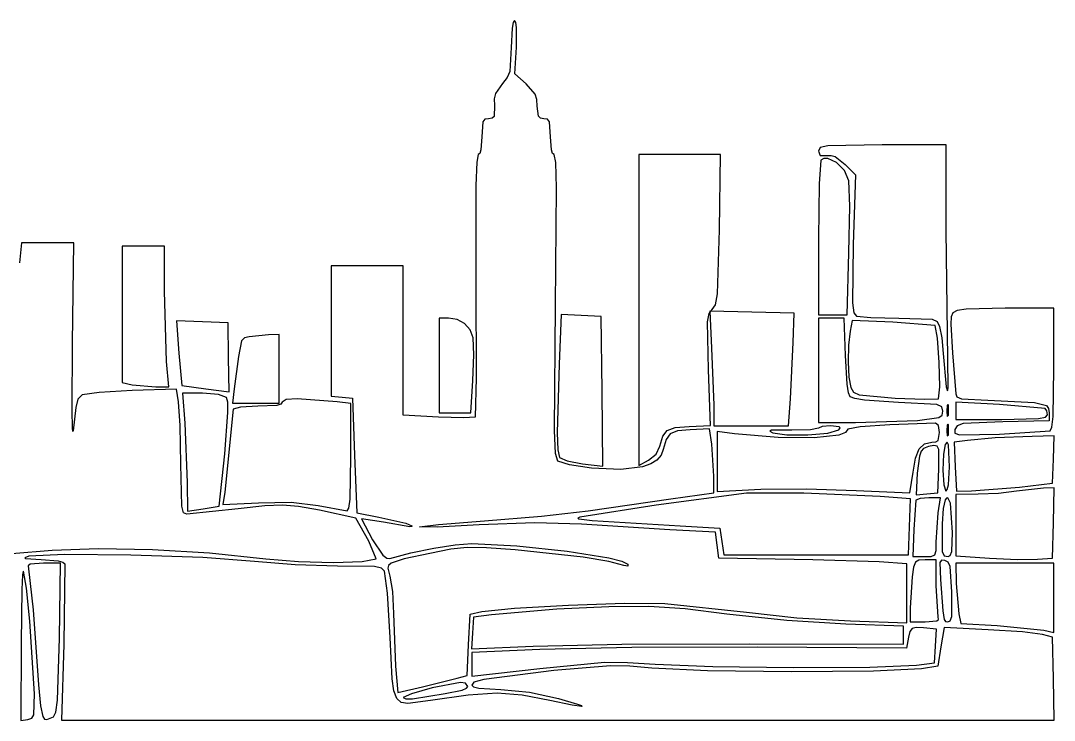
# Model space of a CAD drawing. Extents: x 40 to 214, y 3 to 159.
# Drawn here: x 102.3 to 213.8, y 83.2 to 158.7 of the extents above; entities that cross this region are included whole.
import ezdxf

# ---------------------------------------------------------------- set-up
doc = ezdxf.new("R2010")
doc.units = 0

msp = doc.modelspace()

# ---------------------------------------------------------------- linework, layer by layer
at = {"layer": 'Layer 1'}
for p, q in [((155.430357, 158.540969), (155.319011, 157.951719)), ((155.574775, 158.74988), (155.430357, 158.540969)), ((155.726911, 158.556404), (155.574775, 158.74988)), ((155.812901, 157.995819), (155.726911, 158.556404)), ((155.319011, 157.951719), (155.221997, 155.8571)), ((155.786442, 155.89238), (155.812901, 157.995819)), ((155.222, 155.857), (155.076479, 153.268487)), ((155.221997, 155.8571), (155.222, 155.857)), ((155.610053, 152.9996), (155.786442, 155.89238)), ((155.076479, 153.268487), (154.790398, 152.597658)), ((156.844773, 151.94127), (155.610053, 152.9996)), ((154.269499, 151.97644), (153.515436, 150.896058)), ((154.790398, 152.597658), (154.269499, 151.97644)), ((157.801688, 150.803558), (156.844773, 151.94127)), ((153.515436, 150.896058), (153.401334, 150.314525)), ((157.990755, 150.224782), (157.801688, 150.803558)), ((153.422832, 149.57755), (153.369915, 148.408975)), ((153.401334, 150.314525), (153.422832, 149.57755)), ((158.044223, 149.5071), (157.990755, 150.224782)), ((158.172105, 148.426715), (158.044223, 149.5071)), ((153.369915, 148.408975), (153.164863, 148.213293)), ((158.386528, 148.222213), (158.172105, 148.426715)), ((152.166061, 147.84453), (152.046998, 146.22616)), ((152.389303, 148.106357), (152.166061, 147.84453)), ((152.787832, 148.16644), (152.389303, 148.106357)), ((153.164863, 148.213293), (152.787832, 148.16644)), ((158.749779, 148.16654), (158.386528, 148.222213)), ((159.127913, 148.101496), (158.749779, 148.16654)), ((159.340683, 147.831399), (159.127913, 148.101496)), ((159.455335, 146.22626), (159.340683, 147.831399)), ((152.046998, 146.22616), (151.945574, 144.819456)), ((159.556759, 144.793099), (159.455335, 146.22626)), ((188.550022, 145.046634), (188.383004, 144.674012)), ((189.401649, 145.247276), (188.550022, 145.046634)), ((195.262174, 145.34429), (189.401649, 145.247276)), ((202.141344, 145.34429), (195.262174, 145.34429)), ((202.141344, 136.10151), (202.141344, 145.34429)), ((151.658942, 144.28588), (151.501294, 143.475593)), ((151.823756, 144.425337), (151.658942, 144.28588)), ((151.945574, 144.819456), (151.823756, 144.425337)), ((159.678578, 144.415516), (159.556759, 144.793099)), ((159.843391, 144.28598), (159.678578, 144.415516)), ((160.029702, 143.450338), (159.843391, 144.28598)), ((173.390714, 144.285988), (168.980984, 144.285988)), ((168.980984, 144.285988), (168.980984, 127.528988)), ((177.800434, 144.285988), (173.390714, 144.285988)), ((177.694601, 136.172098), (177.800434, 144.285988)), ((188.383004, 144.674012), (188.383, 144.674)), ((188.383, 144.674), (188.572618, 144.202159)), ((188.572618, 144.202159), (189.264945, 144.180111)), ((188.961488, 143.876996), (188.630002, 143.686)), ((189.376897, 143.884437), (188.961488, 143.876996)), ((189.264945, 144.180111), (189.727415, 144.209877)), ((190.318925, 143.447874), (189.376897, 143.884437)), ((189.727415, 144.209877), (190.186579, 144.074278)), ((190.186579, 144.074278), (191.240505, 143.22761)), ((151.501294, 143.475593), (151.403178, 140.952133)), ((160.116794, 140.696468), (160.029702, 143.450338)), ((188.63, 143.686), (188.453611, 141.119539)), ((188.630002, 143.686), (188.63, 143.686)), ((191.174964, 142.574749), (190.318925, 143.447874)), ((191.240505, 143.22761), (192.369395, 142.09872)), ((191.663892, 141.4635), (191.174964, 142.574749)), ((192.369395, 142.09872), (192.12245, 134.58455)), ((151.403178, 140.952133), (151.411997, 130.21008)), ((160.01978, 127.95238), (160.116794, 140.696468)), ((188.453611, 141.119539), (188.383055, 135.21933)), ((191.769725, 138.733875), (191.663892, 141.4635)), ((191.663892, 133.70238), (191.769725, 138.733875)), ((177.465295, 129.275291), (177.694601, 136.172098)), ((202.317733, 122.23731), (202.141344, 136.10151)), ((188.383055, 135.21933), (188.383055, 126.9996)), ((102.411504, 134.760855), (102.164559, 132.608905)), ((105.233724, 134.760855), (102.411504, 134.760855)), ((108.055944, 134.760855), (105.233724, 134.760855)), ((107.879555, 123.930555), (108.055944, 134.760855)), ((115.535048, 134.408068), (113.241988, 134.408068)), ((113.241988, 134.408068), (113.241988, 127.035008)), ((117.828108, 134.408068), (115.535048, 134.408068)), ((117.828108, 129.539728), (117.828108, 134.408068)), ((192.12245, 134.58455), (192.047485, 128.300694)), ((191.452225, 126.9996), (191.663892, 133.70238)), ((139.699771, 132.291507), (135.819211, 132.291507)), ((135.819211, 132.291507), (135.819211, 125.271227)), ((143.580331, 132.291507), (139.699771, 132.291507)), ((143.580331, 124.212887), (143.580331, 132.291507)), ((118.039775, 121.954998), (117.828108, 129.539728)), ((151.411997, 130.21008), (151.442865, 120.199998)), ((177.258038, 128.056002), (177.465295, 129.275291)), ((192.047485, 128.300694), (192.186942, 127.217554)), ((159.905128, 114.49386), (160.01978, 127.95238)), ((168.980984, 127.528988), (168.981, 127.529)), ((168.981, 127.529), (168.981, 110.7368)), ((176.402551, 126.250214), (176.569569, 127.155312)), ((176.569569, 127.155312), (176.918489, 127.564318)), ((181.187167, 127.282563), (176.636327, 127.388396)), ((176.636327, 127.388396), (176.847994, 123.402006)), ((176.918489, 127.564318), (177.258038, 128.056002)), ((185.738007, 127.17673), (181.187167, 127.282563)), ((185.632174, 124.00173), (185.738007, 127.17673)), ((192.186942, 127.217554), (192.475228, 126.85871)), ((202.883, 127.212), (202.703855, 126.787564)), ((203.328376, 127.452881), (202.882994, 127.212)), ((202.882994, 127.212), (202.883, 127.212)), ((204.302925, 127.604466), (203.328376, 127.452881)), ((208.527444, 127.705889), (204.302925, 127.604466)), ((213.783834, 127.705889), (208.527444, 127.705889)), ((213.783834, 121.179499), (213.783834, 127.705889)), ((113.241988, 127.035008), (113.242, 127.035)), ((113.242, 127.035), (113.242, 119.69722)), ((121.919997, 126.224397), (119.133047, 126.33023)), ((119.133047, 126.33023), (119.379992, 122.87301)), ((124.706947, 126.118564), (121.919997, 126.224397)), ((124.742224, 122.379114), (124.706947, 126.118564)), ((148.448775, 126.64728), (147.460997, 126.64728)), ((147.460997, 126.64728), (147.460997, 121.532)), ((149.408439, 126.494593), (148.448775, 126.64728)), ((150.199433, 126.060785), (149.408439, 126.494593)), ((150.785375, 125.382237), (150.199433, 126.060785)), ((160.619659, 127.035183), (160.407992, 121.672953)), ((162.771609, 126.92935), (160.619659, 127.035183)), ((164.923559, 126.823517), (162.771609, 126.92935)), ((165.029392, 118.744897), (164.923559, 126.823517)), ((176.495155, 121.073198), (176.402551, 126.250214)), ((189.758842, 126.647451), (188.383012, 126.647451)), ((188.383012, 126.647451), (188.383012, 121.003001)), ((188.383055, 126.9996), (189.900005, 126.9996)), ((191.134672, 126.647451), (189.758842, 126.647451)), ((189.900005, 126.9996), (191.452225, 126.9996)), ((191.275783, 122.590501), (191.134672, 126.647451)), ((192.016668, 126.400169), (191.805001, 125.235999)), ((196.391118, 126.188502), (192.016668, 126.400169)), ((192.475228, 126.85871), (194.040679, 126.713189)), ((194.040679, 126.713189), (197.061338, 126.647043)), ((200.977228, 125.835724), (196.391118, 126.188502)), ((197.061338, 126.647043), (200.637627, 126.53239)), ((200.637627, 126.53239), (201.183882, 126.26009)), ((201.183882, 126.26009), (201.435788, 125.72982)), ((202.703855, 126.787564), (202.640465, 125.986096)), ((135.819211, 125.271227), (135.819211, 118.215667)), ((151.129885, 124.49533), (150.785375, 125.382237)), ((191.805, 125.236), (191.617587, 123.721809)), ((191.805001, 125.235999), (191.805, 125.236)), ((201.210943, 124.481938), (200.977228, 125.835724)), ((201.435788, 125.72982), (201.695962, 124.508325)), ((202.640465, 125.986096), (202.847722, 122.90811)), ((107.853096, 116.663327), (107.879555, 123.930555)), ((126.144791, 124.195027), (125.80083, 122.48405)), ((126.455677, 124.498196), (126.144791, 124.195027)), ((126.965, 124.636), (126.455677, 124.498196)), ((129.04638, 124.847662), (126.96499, 124.635995)), ((126.96499, 124.635995), (126.965, 124.636)), ((130.17527, 124.88294), (129.04638, 124.847662)), ((130.17527, 121.17877), (130.17527, 124.88294)), ((143.580331, 116.169547), (143.580331, 124.212887)), ((151.20485, 122.691755), (151.129885, 124.49533)), ((185.349952, 117.93395), (185.632174, 124.00173)), ((201.391742, 121.831692), (201.210943, 124.481938)), ((201.695962, 124.508325), (201.823844, 122.83704)), ((119.379992, 122.87301), (119.38, 122.873)), ((119.38, 122.873), (119.6975, 119.3805)), ((151.094607, 119.90922), (151.20485, 122.691755)), ((176.847994, 123.402006), (176.848, 123.402)), ((176.848, 123.402), (177.094945, 117.22839)), ((191.617587, 123.721809), (191.575694, 121.933115)), ((201.823844, 122.83704), (202.141344, 119.2387)), ((202.847722, 122.90811), (203.2005, 118.46311)), ((118.28672, 119.238608), (118.039775, 121.954998)), ((124.81278, 118.674944), (124.742224, 122.379114)), ((125.80083, 122.48405), (125.342219, 118.99155)), ((160.408, 121.673), (160.174285, 114.247019)), ((160.407992, 121.672953), (160.408, 121.673)), ((191.460992, 119.508105), (191.275783, 122.590501)), ((191.575694, 121.933115), (191.666094, 120.270098)), ((201.453478, 119.207905), (201.391742, 121.831692)), ((202.36183, 119.110817), (202.317733, 122.23731)), ((130.17527, 117.4746), (130.17527, 121.17877)), ((147.460997, 121.532), (147.461, 121.532)), ((147.461, 121.532), (147.461, 116.41672)), ((176.7421, 115.040698), (176.495155, 121.073198)), ((188.383012, 121.003001), (188.383, 121.003)), ((188.383, 121.003), (188.383, 115.35855)), ((213.69123, 116.015713), (213.783834, 121.179499)), ((113.242, 119.69722), (114.33561, 119.450275)), ((114.33561, 119.450275), (116.87561, 119.238608)), ((119.6975, 119.3805), (122.27278, 118.992444)), ((150.88294, 116.41672), (151.094607, 119.90922)), ((151.442865, 120.199998), (151.341441, 115.95788)), ((191.613127, 118.587025), (191.460992, 119.508105)), ((191.666094, 120.270098), (191.875556, 119.13294)), ((108.937888, 118.356655), (108.457228, 117.880405)), ((110.763514, 118.612419), (108.937888, 118.356655)), ((114.335388, 118.815266), (110.763514, 118.612419)), ((119.133168, 118.956377), (114.335388, 118.815266)), ((116.87561, 119.238608), (118.28672, 119.238608)), ((119.344835, 117.615817), (119.133168, 118.956377)), ((121.919995, 118.533558), (119.768045, 118.533558)), ((119.768045, 118.533558), (120.01499, 115.287998)), ((123.630967, 118.410086), (121.919995, 118.533558)), ((122.27278, 118.992444), (124.81278, 118.674944)), ((124.495275, 118.074947), (123.630967, 118.410086)), ((125.342219, 118.99155), (125.16583, 117.4746)), ((135.819211, 118.215667), (136.983381, 118.109834)), ((165.099948, 110.666277), (165.029392, 118.744897)), ((191.80495, 118.145501), (191.613127, 118.587025)), ((191.875556, 119.13294), (192.153368, 118.63409)), ((192.153368, 118.63409), (192.775139, 118.343599)), ((192.775139, 118.343599), (196.638056, 118.00405)), ((201.330006, 117.933494), (201.453478, 119.207905)), ((202.141344, 119.2387), (202.287967, 118.779537)), ((202.287967, 118.779537), (202.36183, 119.110817)), ((203.2005, 118.46311), (203.314051, 118.125215)), ((108.457228, 117.880405), (108.26761, 116.980825)), ((119.521224, 115.053768), (119.344835, 117.615817)), ((124.646308, 117.557906), (124.495275, 118.074947)), ((124.671664, 116.452167), (124.646308, 117.557906)), ((125.16583, 117.4746), (127.67055, 117.4746)), ((127.88216, 117.122389), (126.016844, 117.029785)), ((127.67055, 117.4746), (130.17527, 117.4746)), ((129.932686, 117.219403), (127.88216, 117.122389)), ((130.38744, 117.360514), (129.932686, 117.219403)), ((130.528, 117.581), (130.38744, 117.360514)), ((130.94306, 117.844483), (130.527994, 117.581002)), ((130.527994, 117.581002), (130.528, 117.581)), ((132.128725, 117.9426), (130.94306, 117.844483)), ((136.454664, 117.61628), (132.128725, 117.9426)), ((137.936334, 117.439891), (136.454664, 117.61628)), ((136.983381, 118.109834), (138.112271, 118.004001)), ((137.936334, 111.619051), (137.936334, 117.439891)), ((138.112271, 118.004001), (138.323938, 111.830391)), ((177.094945, 117.22839), (177.094945, 115.00589)), ((185.138285, 115.00589), (185.349952, 117.93395)), ((192.303247, 117.947614), (191.80495, 118.145501)), ((193.357169, 117.779493), (192.303247, 117.947614)), ((197.02606, 117.545778), (193.357169, 117.779493)), ((196.638056, 118.00405), (199.817468, 117.876168)), ((201.140331, 117.307653), (197.02606, 117.545778)), ((199.817468, 117.876168), (201.330006, 117.933494)), ((201.694302, 117.049684), (201.140331, 117.307653)), ((202.260507, 117.214767), (202.212, 116.592996)), ((202.31618, 117.30241), (202.260507, 117.214767)), ((202.388389, 117.227996), (202.31618, 117.30241)), ((202.388389, 116.169666), (202.388389, 117.227996)), ((207.891945, 117.298278), (203.199995, 117.5805)), ((203.199995, 117.5805), (203.199995, 116.627999)), ((203.314051, 118.125215), (203.791403, 117.929533)), ((203.791403, 117.929533), (206.65772, 117.792832)), ((206.65772, 117.792832), (211.66717, 117.545887)), ((212.830835, 116.874944), (207.891945, 117.298278)), ((211.66717, 117.545887), (212.990086, 117.193109)), ((212.990086, 117.193109), (213.205061, 116.891043)), ((107.899398, 114.78258), (107.853096, 116.663327)), ((108.26761, 116.980825), (107.985388, 114.476105)), ((124.318886, 111.971887), (124.671664, 116.452167)), ((125.23632, 116.804889), (124.319097, 107.844329)), ((126.016844, 117.029785), (125.23632, 116.804889)), ((147.390331, 115.95788), (143.580331, 116.169547)), ((147.461, 116.41672), (149.15433, 116.41672)), ((149.15433, 116.41672), (150.88294, 116.41672)), ((201.369635, 115.896537), (201.71635, 116.165531)), ((201.78856, 116.593277), (201.694302, 117.049684)), ((201.71635, 116.165531), (201.78856, 116.593277)), ((202.212, 116.593), (202.260507, 116.037374)), ((202.212, 116.592996), (202.212, 116.593)), ((202.260507, 116.037374), (202.388389, 116.169666)), ((203.199995, 116.627999), (203.2, 116.628)), ((203.2, 116.628), (203.2, 115.710777)), ((213.007224, 116.61918), (212.830835, 116.874944)), ((212.876587, 115.963785), (213.07778, 116.204666)), ((213.07778, 116.204666), (213.007224, 116.61918)), ((213.205061, 116.891043), (213.25467, 116.416997)), ((213.25467, 116.416997), (213.25467, 115.535052)), ((213.560591, 114.874145), (213.69123, 116.015713)), ((119.59178, 110.877757), (119.521224, 115.053768)), ((120.01499, 115.287998), (120.015, 115.288)), ((120.015, 115.288), (120.261945, 108.90272)), ((150.10672, 115.878505), (147.390331, 115.95788)), ((151.341441, 115.95788), (150.10672, 115.878505)), ((172.92108, 114.817454), (174.41377, 114.934865)), ((174.41377, 114.934865), (176.7421, 115.040698)), ((177.094945, 115.00589), (181.116615, 115.00589)), ((181.116615, 115.00589), (185.138285, 115.00589)), ((188.383, 115.35855), (192.36939, 115.35855)), ((188.771062, 114.935389), (188.383005, 114.759)), ((189.688285, 115.005945), (188.771062, 114.935389)), ((190.618737, 114.91334), (189.688285, 115.005945)), ((190.705278, 114.782702), (190.618737, 114.91334)), ((192.87695, 114.921382), (191.55844, 114.652389)), ((192.36939, 115.35855), (199.07217, 115.570217)), ((196.074, 115.111), (192.87695, 114.921382)), ((201.012871, 115.287382), (196.073981, 115.110993)), ((196.073981, 115.110993), (196.074, 115.111)), ((199.07217, 115.570217), (201.369635, 115.896537)), ((201.317142, 115.044849), (201.012871, 115.287382)), ((201.436205, 114.299604), (201.317142, 115.044849)), ((202.260507, 115.097767), (202.212, 114.475996)), ((202.31618, 115.18541), (202.260507, 115.097767)), ((202.388389, 115.110996), (202.31618, 115.18541)), ((202.388389, 114.052666), (202.388389, 115.110996)), ((203.319557, 115.017461), (203.09466, 114.61783)), ((203.2, 115.710777), (208.13889, 115.710777)), ((203.994245, 115.24842), (203.319557, 115.017461)), ((208.2805, 115.429219), (203.994245, 115.24842)), ((208.13889, 115.710777), (212.129691, 115.8122)), ((213.25467, 115.535052), (208.2805, 115.429219)), ((212.129691, 115.8122), (212.876587, 115.963785)), ((213.3605, 114.476719), (213.560591, 114.874145)), ((107.937432, 114.413542), (107.899398, 114.78258)), ((107.985388, 114.476105), (107.937432, 114.413542)), ((160.019781, 112.007873), (159.905128, 114.49386)), ((160.174285, 114.247019), (160.244289, 112.415866)), ((171.27405, 112.818195), (171.576116, 113.90795)), ((171.576116, 113.90795), (172.050161, 114.524759)), ((172.38465, 114.158713), (171.929346, 113.540248)), ((172.050161, 114.524759), (172.92108, 114.817454)), ((173.183912, 114.459677), (172.38465, 114.158713)), ((174.518955, 114.582046), (173.183912, 114.459677)), ((176.635625, 114.687879), (174.518955, 114.582046)), ((176.88257, 113.029819), (176.635625, 114.687879)), ((179.31704, 114.1585), (177.44732, 114.405445)), ((177.44732, 114.405445), (177.44732, 111.159885)), ((184.027731, 113.744537), (179.31704, 114.1585)), ((183.316226, 114.538514), (183.133774, 114.438192)), ((183.133774, 114.438192), (183.44411, 114.265111)), ((185.49022, 114.547333), (183.316226, 114.538514)), ((183.44411, 114.265111), (184.954441, 114.026986)), ((187.924826, 113.704299), (184.027731, 113.744537)), ((184.954441, 114.026986), (187.218835, 114.026986)), ((187.531923, 114.573791), (185.49022, 114.547333)), ((187.218835, 114.026986), (189.377397, 114.225423)), ((188.383, 114.759), (187.531923, 114.573791)), ((190.578379, 114.014634), (187.924826, 113.704299)), ((188.383005, 114.759), (188.383, 114.759)), ((189.377397, 114.225423), (190.57023, 114.582611)), ((190.57023, 114.582611), (190.705278, 114.782702)), ((191.304467, 114.294031), (190.578379, 114.014634)), ((191.55844, 114.652389), (191.304467, 114.294031)), ((201.277455, 113.439711), (201.436205, 114.299604)), ((202.212, 114.476), (202.260507, 113.920374)), ((202.212, 114.475996), (202.212, 114.476)), ((202.260507, 113.920374), (202.388389, 114.052666)), ((203.09466, 114.61783), (203.080329, 114.213238)), ((203.080329, 114.213238), (203.588549, 114.026927)), ((203.588549, 114.026927), (207.89244, 114.123941)), ((211.4194, 113.876379), (207.43301, 113.69999)), ((207.89244, 114.123941), (213.3605, 114.476719)), ((213.81829, 113.946935), (211.4194, 113.876379)), ((213.712457, 111.406935), (213.81829, 113.946935)), ((170.855129, 111.953885), (171.27405, 112.818195)), ((171.929346, 113.540248), (171.626175, 112.465376)), ((177.094237, 109.572599), (176.88257, 113.029819)), ((199.240166, 112.518078), (199.809019, 113.071499)), ((200.232765, 112.795902), (199.708007, 112.571006)), ((199.809019, 113.071499), (200.589538, 113.241274)), ((200.836897, 112.888506), (200.232765, 112.795902)), ((200.589538, 113.241274), (201.019486, 113.282615)), ((201.172587, 112.809131), (200.836897, 112.888506)), ((201.019486, 113.282615), (201.277455, 113.439711)), ((201.352835, 112.465174), (201.172587, 112.809131)), ((202.036, 112.995), (201.848587, 111.93887)), ((202.036001, 112.995), (202.036, 112.995)), ((202.256487, 113.23533), (202.036001, 112.995)), ((202.397598, 112.959724), (202.256487, 113.23533)), ((202.494612, 110.59611), (202.397598, 112.959724)), ((204.43439, 113.417778), (203.02328, 113.241389)), ((203.02328, 113.241389), (203.129113, 110.595549)), ((207.433, 113.7), (204.43439, 113.417778)), ((207.43301, 113.69999), (207.433, 113.7)), ((123.719163, 106.327437), (124.318886, 111.971887)), ((137.843729, 107.085852), (137.936334, 111.619051)), ((138.323938, 111.830391), (138.570883, 105.621501)), ((160.266725, 111.19538), (160.019781, 112.007873)), ((160.244289, 112.415866), (160.443278, 111.5835)), ((160.443278, 111.5835), (161.267896, 111.221902)), ((170.03933, 111.301245), (170.855129, 111.953885)), ((171.38681, 111.832029), (170.934951, 111.307822)), ((171.626175, 112.465376), (171.38681, 111.832029)), ((198.578708, 109.995714), (198.843291, 111.514864)), ((198.843291, 111.514864), (199.240166, 112.518078)), ((199.280257, 111.719922), (199.037722, 109.88989)), ((199.469324, 112.276099), (199.280257, 111.719922)), ((199.708, 112.571), (199.469324, 112.276099)), ((199.708007, 112.571006), (199.708, 112.571)), ((201.366064, 110.348506), (201.352835, 112.465174)), ((201.848587, 111.93887), (201.806694, 110.23451)), ((119.697613, 106.340153), (119.59178, 110.877757)), ((161.527904, 110.798505), (160.266725, 111.19538)), ((161.267896, 111.221902), (162.912728, 110.913222)), ((163.900335, 110.454546), (161.527904, 110.798505)), ((162.912728, 110.913222), (165.099948, 110.666277)), ((167.052189, 110.302409), (163.900335, 110.454546)), ((169.403675, 110.586834), (167.052189, 110.302409)), ((168.981, 110.7368), (170.03933, 111.301245)), ((170.27308, 110.892758), (169.403675, 110.586834)), ((170.934951, 111.307822), (170.27308, 110.892758)), ((177.44732, 111.159885), (177.44732, 107.914325)), ((202.393188, 108.651417), (202.494612, 110.59611)), ((203.129113, 110.595549), (203.270224, 107.949709)), ((213.606624, 108.831655), (213.712457, 111.406935)), ((177.094237, 107.773429), (177.094237, 109.572599)), ((198.22593, 107.773214), (198.578708, 109.995714)), ((199.037722, 109.88989), (198.896611, 107.56156)), ((201.260231, 107.773226), (201.366064, 110.348506)), ((201.806694, 110.23451), (201.897094, 108.649212)), ((120.261945, 108.90272), (120.297223, 105.79827)), ((182.13927, 108.16127), (187.078159, 108.196548)), ((187.078159, 108.196548), (192.44037, 108.020159)), ((201.897094, 108.649212), (202.106556, 107.95027)), ((202.271369, 108.130518), (202.393188, 108.651417)), ((204.893004, 107.984987), (210.078844, 108.408321)), ((212.655056, 108.267499), (209.726996, 107.949999)), ((210.078844, 108.408321), (213.606624, 108.831655)), ((213.819226, 108.302777), (212.655056, 108.267499)), ((213.713393, 104.528057), (213.819226, 108.302777)), ((124.319097, 107.844329), (124.10743, 106.503769)), ((137.713091, 106.122328), (137.843729, 107.085852)), ((163.512287, 105.833149), (172.437567, 107.138429)), ((180.622, 107.738), (170.872108, 106.450359)), ((172.437567, 107.138429), (177.094237, 107.773429)), ((177.44732, 107.914325), (182.13927, 108.16127)), ((180.62203, 107.737997), (180.622, 107.738)), ((186.786796, 107.746816), (180.62203, 107.737997)), ((195.01533, 107.385219), (186.786796, 107.746816)), ((192.44037, 108.020159), (198.22593, 107.773214)), ((198.29617, 107.138274), (195.01533, 107.385219)), ((198.190337, 104.104384), (198.29617, 107.138274)), ((199.32843, 107.174385), (198.861002, 106.997995)), ((198.896611, 107.56156), (200.060781, 107.667393)), ((200.272112, 107.24494), (199.32843, 107.174385)), ((200.060781, 107.667393), (201.260231, 107.773226)), ((201.542112, 107.24494), (200.272112, 107.24494)), ((201.295167, 105.62216), (201.542112, 107.24494)), ((202.171374, 107.21494), (202.044319, 107.019328)), ((202.106556, 107.95027), (202.271369, 108.130518)), ((202.313312, 107.224931), (202.171374, 107.21494)), ((202.635222, 106.67978), (202.313312, 107.224931)), ((205.5995, 107.6325), (203.20061, 107.597222)), ((203.20061, 107.597222), (203.20061, 104.281112)), ((203.270224, 107.949709), (204.893004, 107.984987)), ((207.795542, 107.725104), (205.5995, 107.6325)), ((209.727, 107.95), (207.795542, 107.725104)), ((209.726996, 107.949999), (209.727, 107.95)), ((119.889436, 105.634046), (119.697613, 106.340153)), ((125.76539, 106.044702), (120.22678, 105.480257)), ((120.297223, 105.79827), (121.990553, 106.045215)), ((121.990553, 106.045215), (123.719163, 106.327437)), ((124.10743, 106.503769), (127.95271, 106.715436)), ((128.651003, 106.359997), (125.76539, 106.044702)), ((127.95271, 106.715436), (131.498127, 106.781582)), ((130.567578, 106.450397), (128.651003, 106.359997)), ((132.279102, 106.302671), (130.567578, 106.450397)), ((131.498127, 106.781582), (134.40855, 106.397936)), ((134.54956, 105.903591), (132.279102, 106.302671)), ((134.40855, 106.397936), (137.513, 105.833491)), ((137.513, 105.833491), (137.713091, 106.122328)), ((170.872108, 106.450359), (162.6303, 105.16272)), ((198.861, 106.998), (198.649333, 103.823)), ((198.861002, 106.997995), (198.861, 106.998)), ((201.841472, 106.079506), (201.717999, 104.422)), ((202.044319, 107.019328), (201.841472, 106.079506)), ((202.846889, 103.50478), (202.635222, 106.67978)), ((120.22678, 105.480257), (119.889436, 105.634046)), ((138.4654, 105.056924), (134.54956, 105.903591)), ((139.863277, 102.547793), (138.4654, 105.056924)), ((138.570883, 105.621501), (140.934493, 105.16289)), ((141.463663, 104.598449), (139.064773, 104.986505)), ((139.064773, 104.986505), (140.264223, 102.693445)), ((140.934493, 105.16289), (143.8405, 104.488201)), ((152.329187, 104.739539), (158.476349, 105.246658)), ((158.476349, 105.246658), (163.512287, 105.833149)), ((162.6303, 105.16272), (162.430071, 105.062468)), ((162.430071, 105.062468), (162.536594, 104.969243)), ((162.536594, 104.969243), (163.9444, 104.779074)), ((201.0835, 102.44716), (201.295167, 105.62216)), ((144.285883, 104.10456), (141.463663, 104.598449)), ((143.8405, 104.488201), (144.491486, 104.225272)), ((144.510848, 104.142798), (144.285883, 104.10456)), ((144.491486, 104.225272), (144.510848, 104.142798)), ((145.344187, 104.104539), (147.394707, 104.369123)), ((147.23155, 104.078081), (145.344187, 104.104539)), ((151.764747, 104.316206), (147.23155, 104.078081)), ((147.394707, 104.369123), (152.329187, 104.739539)), ((157.762016, 104.523464), (151.764747, 104.316206)), ((162.806747, 104.386762), (157.762016, 104.523464)), ((172.331757, 103.787039), (162.806747, 104.386762)), ((163.9444, 104.779074), (173.4606, 104.210219)), ((177.270647, 103.540094), (172.331757, 103.787039)), ((173.4606, 104.210219), (177.72921, 103.963274)), ((177.72921, 103.963274), (177.940877, 102.516884)), ((198.084504, 101.070494), (198.190337, 104.104384)), ((198.649333, 103.823), (198.5435, 100.89494)), ((201.717999, 104.422), (201.718, 104.422)), ((201.718, 104.422), (201.731229, 101.454255)), ((203.20061, 104.281112), (203.20061, 100.965002)), ((213.60756, 100.718057), (213.713393, 104.528057)), ((140.264223, 102.693445), (141.384293, 101.066258)), ((177.447036, 102.128984), (177.270647, 103.540094)), ((202.745465, 101.445436), (202.846889, 103.50478)), ((101.346533, 101.234802), (105.69232, 101.599705)), ((105.69232, 101.599705), (110.696254, 101.773338)), ((110.696254, 101.773338), (116.513783, 101.665851)), ((116.513783, 101.665851), (122.688506, 101.287166)), ((140.65262, 100.647204), (139.863277, 102.547793)), ((144.385657, 101.293362), (146.865576, 101.811505)), ((148.700023, 101.689684), (146.437829, 101.247058)), ((146.865576, 101.811505), (149.193361, 102.170898)), ((150.485962, 101.877649), (148.700023, 101.689684)), ((149.193361, 102.170898), (150.988673, 102.305395)), ((152.549713, 101.847332), (150.485962, 101.877649)), ((150.988673, 102.305395), (155.84047, 102.06727)), ((155.645339, 101.635114), (152.549713, 101.847332)), ((162.987526, 100.828138), (155.645339, 101.635114)), ((155.84047, 102.06727), (161.254503, 101.485186)), ((161.254503, 101.485186), (165.742497, 100.757582)), ((177.623425, 100.717874), (177.447036, 102.128984)), ((177.940877, 102.516884), (178.152544, 101.070494)), ((200.92475, 101.088967), (201.063656, 101.549783)), ((201.063656, 101.549783), (201.0835, 102.44716)), ((103.188, 100.93), (102.767423, 100.775659)), ((102.767423, 100.775659), (102.813174, 100.674236)), ((102.813174, 100.674236), (104.52856, 100.577222)), ((103.188024, 100.930001), (103.188, 100.93)), ((107.036091, 101.124581), (103.188024, 100.930001)), ((104.52856, 100.577222), (106.340956, 100.440521)), ((106.340956, 100.440521), (106.845319, 100.30437)), ((114.207962, 101.057884), (107.036091, 101.124581)), ((121.955288, 100.786133), (114.207962, 101.057884)), ((127.529724, 100.365556), (121.955288, 100.786133)), ((122.688506, 101.287166), (128.76402, 100.647204)), ((131.904168, 100.012778), (127.529724, 100.365556)), ((128.76402, 100.647204), (132.273614, 100.369391)), ((132.273614, 100.369391), (136.04449, 100.276787)), ((136.04449, 100.276787), (139.14728, 100.369391)), ((139.14728, 100.369391), (140.65262, 100.647204)), ((141.384293, 101.066258), (141.792192, 100.733875)), ((141.792192, 100.733875), (142.133943, 100.682615)), ((142.133943, 100.682615), (144.385657, 101.293362)), ((143.666869, 100.647886), (142.288278, 100.184313)), ((146.437829, 101.247058), (143.666869, 100.647886)), ((165.740846, 100.370078), (162.987526, 100.828138)), ((167.392839, 99.941784), (165.740846, 100.370078)), ((165.742497, 100.757582), (167.174142, 100.401222)), ((167.174142, 100.401222), (167.816173, 100.082895)), ((187.783425, 100.541485), (177.623425, 100.717874)), ((178.152544, 101.070494), (188.136164, 101.070494)), ((194.935973, 100.343047), (187.783425, 100.541485)), ((188.136164, 101.070494), (198.084504, 101.070494)), ((198.5435, 100.89494), (199.8135, 100.89494)), ((199.207212, 100.508121), (198.83459, 100.29921)), ((199.884106, 100.541745), (199.207212, 100.508121)), ((199.8135, 100.89494), (200.547719, 100.919193)), ((201.083556, 100.541745), (199.884106, 100.541745)), ((200.547719, 100.919193), (200.92475, 101.088967)), ((201.083556, 97.754795), (201.083556, 100.541745)), ((201.631297, 100.49381), (201.453805, 100.255134)), ((202.000611, 100.47121), (201.631297, 100.49381)), ((201.731229, 101.454255), (201.941242, 100.99399)), ((201.941242, 100.99399), (202.353, 100.89422)), ((202.360004, 100.304193), (202.000611, 100.47121)), ((202.353, 100.89422), (202.593881, 101.019346)), ((202.593881, 101.019346), (202.745465, 101.445436)), ((203.20061, 100.965002), (206.83422, 100.718057)), ((206.83422, 100.718057), (209.837244, 100.585766)), ((209.837244, 100.585766), (212.02006, 100.612224)), ((212.02006, 100.612224), (213.60756, 100.718057)), ((102.570579, 99.277493), (102.519592, 98.918927)), ((102.62322, 99.306983), (102.570579, 99.277493)), ((102.924186, 97.483012), (102.62322, 99.306983)), ((103.315152, 100.087516), (103.112855, 99.906166)), ((103.112855, 99.906166), (103.151991, 99.589217)), ((103.151991, 99.589217), (103.152, 99.5892)), ((103.152, 99.5892), (103.659118, 95.139789)), ((104.774771, 100.18894), (103.315152, 100.087516)), ((106.609221, 100.18894), (104.774771, 100.18894)), ((106.503388, 92.07505), (106.609221, 100.18894)), ((106.845319, 100.30437), (107.06856, 100.118611)), ((107.06856, 100.118611), (106.962727, 91.440271)), ((136.490284, 99.871667), (131.904168, 100.012778)), ((140.485492, 99.827569), (136.490284, 99.871667)), ((141.223018, 99.643463), (140.485492, 99.827569)), ((141.570284, 99.307222), (141.223018, 99.643463)), ((141.883375, 96.943615), (141.570284, 99.307222)), ((141.998132, 99.934129), (141.908491, 99.634749)), ((141.908491, 99.634749), (142.133939, 98.777608)), ((142.288278, 100.184313), (141.998132, 99.934129)), ((167.816173, 99.866819), (167.392839, 99.941784)), ((167.816173, 100.082895), (167.816173, 99.866819)), ((197.908125, 100.118151), (194.935973, 100.343047)), ((197.908125, 96.802041), (197.908125, 100.118151)), ((198.633948, 99.752954), (198.472996, 98.707295)), ((198.83459, 100.29921), (198.633948, 99.752954)), ((201.453805, 100.255134), (201.542, 98.4251)), ((202.573876, 99.822981), (202.360004, 100.304193)), ((202.776723, 97.08454), (202.573876, 99.822981)), ((208.491399, 100.188929), (203.199729, 100.188929)), ((203.199729, 100.188929), (203.235007, 98.001709)), ((213.783069, 100.188929), (208.491399, 100.188929)), ((213.783069, 96.449479), (213.783069, 100.188929)), ((102.519592, 98.918927), (102.429193, 97.340245)), ((142.133939, 98.777608), (142.407343, 97.123961)), ((198.473, 98.7073), (198.261333, 95.35591)), ((198.472996, 98.707295), (198.473, 98.7073)), ((201.542, 98.4251), (201.788945, 95.03843)), ((201.542, 98.4251), (201.542, 98.4251)), ((102.429193, 97.340245), (102.340998, 91.616423)), ((103.284681, 93.922702), (102.924186, 97.483012)), ((142.407343, 97.123961), (142.521995, 94.755938)), ((201.295223, 94.403405), (201.083556, 97.754795)), ((202.745855, 94.443113), (202.776723, 97.08454)), ((203.235007, 98.001709), (203.235, 98.0017)), ((203.235, 98.0017), (203.517222, 94.72086)), ((142.170007, 92.145832), (141.883375, 96.943615)), ((197.908125, 93.732871), (197.908125, 96.802041)), ((213.783069, 92.710029), (213.783069, 96.449479)), ((103.659118, 95.139789), (104.24561, 87.0656)), ((150.812275, 94.685373), (152.046995, 94.967595)), ((152.046995, 94.967595), (155.590205, 95.328641)), ((160.161, 95.2148), (153.10544, 94.615077)), ((155.590205, 95.328641), (161.395607, 95.659921)), ((165.775663, 95.474428), (160.160954, 95.214804)), ((160.160954, 95.214804), (160.161, 95.2148)), ((161.395607, 95.659921), (167.465603, 95.865524)), ((170.074054, 95.492618), (165.775663, 95.474428)), ((167.465603, 95.865524), (171.802595, 95.84954)), ((174.00202, 95.23961), (170.074054, 95.492618)), ((171.802595, 95.84954), (180.622045, 94.897039)), ((178.505454, 94.685637), (174.00202, 95.23961)), ((180.622045, 94.897039), (186.032772, 94.301726)), ((198.261333, 95.35591), (198.261333, 93.83896)), ((201.788945, 95.03843), (201.921237, 94.121205)), ((103.78739, 86.077783), (103.284681, 93.922702)), ((142.521995, 94.755938), (142.733662, 89.076208)), ((150.635886, 91.369263), (150.812275, 94.685373)), ((151.16516, 94.368132), (151.059327, 92.639522)), ((153.10544, 94.615077), (151.16516, 94.368132)), ((184.961255, 93.980083), (178.505454, 94.685637)), ((191.311254, 93.592027), (184.961255, 93.980083)), ((186.032772, 94.301726), (191.840345, 93.944538)), ((191.840345, 93.944538), (197.908125, 93.732871)), ((198.261333, 93.83896), (199.884113, 93.83896)), ((199.884113, 93.83896), (201.158524, 93.949203)), ((201.158524, 93.949203), (201.337668, 94.121734)), ((201.337668, 94.121734), (201.295223, 94.403405)), ((201.921237, 94.121205), (202.086601, 93.907332)), ((202.086601, 93.907332), (202.318112, 93.83898)), ((202.318112, 93.83898), (202.593168, 93.964106)), ((202.593168, 93.964106), (202.745855, 94.443113)), ((203.517222, 94.72086), (203.728889, 93.66253)), ((151.059327, 92.639522), (150.953494, 90.946192)), ((197.555424, 93.38036), (191.311254, 93.592027)), ((197.555424, 92.392582), (197.555424, 93.38036)), ((198.23923, 92.817004), (198.084889, 92.180899)), ((198.472945, 93.142222), (198.23923, 92.817004)), ((198.918327, 93.242544), (198.472945, 93.142222)), ((199.707669, 93.203959), (198.918327, 93.242544)), ((201.118779, 93.062848), (199.707669, 93.203959)), ((201.012946, 91.228398), (201.118779, 93.062848)), ((201.930576, 93.239437), (201.577798, 91.158047)), ((206.693076, 92.992492), (201.930576, 93.239437)), ((203.728889, 93.66253), (207.644729, 93.450863)), ((210.40165, 92.758777), (206.693076, 92.992492)), ((207.644729, 93.450863), (212.689459, 92.956974)), ((212.549186, 92.498603), (210.40165, 92.758777)), ((212.689459, 92.956974), (213.783069, 92.710029)), ((102.341, 91.6164), (102.305722, 83.22028)), ((102.340998, 91.616423), (102.341, 91.6164)), ((106.287312, 85.407546), (106.503388, 92.07505)), ((142.386634, 87.699172), (142.170007, 92.145832)), ((167.168053, 91.431261), (180.904324, 91.475359)), ((180.904324, 91.475359), (197.555424, 91.440081)), ((197.555424, 91.440081), (197.555424, 92.392582)), ((198.085, 92.1809), (197.873333, 91.01673)), ((198.084889, 92.180899), (198.085, 92.1809)), ((213.607516, 92.216381), (212.549186, 92.498603)), ((213.713349, 87.736101), (213.607516, 92.216381)), ((106.962727, 91.440271), (106.715782, 83.255821)), ((150.459497, 88.053153), (150.635886, 91.369263)), ((150.953494, 90.946192), (157.585724, 91.228414)), ((158.326833, 90.875618), (150.989053, 90.558118)), ((150.989053, 90.558118), (150.989053, 89.288118)), ((157.585724, 91.228414), (167.168053, 91.431261)), ((168.226697, 91.078466), (158.326833, 90.875618)), ((181.751333, 91.122563), (168.226697, 91.078466)), ((197.873333, 91.01673), (181.751333, 91.122563)), ((200.907113, 89.429228), (201.012946, 91.228398)), ((201.577798, 91.158047), (201.260298, 89.076657)), ((150.989053, 89.288118), (150.989053, 87.982838)), ((158.326833, 88.829505), (165.27656, 89.482144)), ((165.27656, 89.482144), (167.762548, 89.474427)), ((167.762548, 89.474427), (170.744633, 89.288116)), ((170.744633, 89.288116), (176.97006, 89.038415)), ((198.966833, 89.182283), (200.907113, 89.429228)), ((142.733662, 89.076208), (142.980607, 86.218708)), ((150.989053, 87.982838), (158.326833, 88.829505)), ((159.808908, 88.582769), (152.263868, 87.634679)), ((165.933981, 89.120755), (159.808908, 88.582769)), ((168.019226, 89.078862), (165.933981, 89.120755)), ((170.392208, 88.864991), (168.019226, 89.078862)), ((176.388333, 88.581114), (170.392208, 88.864991)), ((185.473474, 88.472525), (176.388333, 88.581114)), ((176.97006, 89.038415), (185.649496, 88.930928)), ((194.294033, 88.54253), (185.473474, 88.472525)), ((185.649496, 88.930928), (193.93205, 88.975577)), ((193.93205, 88.975577), (198.966833, 89.182283)), ((199.496408, 88.794435), (194.294033, 88.54253)), ((201.260298, 89.076657), (199.496408, 88.794435)), ((104.24561, 87.0656), (104.434126, 84.799001)), ((142.566261, 86.390517), (142.386634, 87.699172)), ((145.661717, 86.853708), (149.401167, 87.770931)), ((149.758576, 87.31693), (146.684998, 86.712797)), ((149.401167, 87.770931), (150.459497, 88.053153)), ((150.311445, 87.223774), (149.758576, 87.31693)), ((150.530278, 86.889186), (150.311445, 87.223774)), ((151.191754, 87.347497), (150.989458, 87.030549)), ((150.989458, 87.030549), (151.17191, 86.839277)), ((152.263868, 87.634679), (151.191754, 87.347497)), ((213.819182, 83.255821), (213.713349, 87.736101)), ((103.712425, 83.815592), (103.78739, 86.077783)), ((142.871152, 85.570928), (142.566261, 86.390517)), ((142.980607, 86.218708), (145.661717, 86.853708)), ((144.484546, 86.095438), (143.58055, 85.68974)), ((146.685, 86.7128), (144.484546, 86.095438)), ((144.568328, 85.548629), (148.096108, 86.113074)), ((150.599747, 85.947963), (146.509177, 85.372492)), ((146.684998, 86.712797), (146.685, 86.7128)), ((148.096108, 86.113074), (149.934962, 86.487901)), ((149.934962, 86.487901), (150.412867, 86.693504)), ((150.412867, 86.693504), (150.530278, 86.889186)), ((153.701438, 86.139787), (150.599747, 85.947963)), ((151.17191, 86.839277), (151.734702, 86.691)), ((151.734702, 86.691), (154.093908, 86.53666)), ((156.426098, 85.947963), (153.701438, 86.139787)), ((154.093908, 86.53666), (157.189537, 86.258847)), ((159.385577, 85.372492), (156.426098, 85.947963)), ((157.189537, 86.258847), (160.338078, 85.584159)), ((104.434126, 84.799001), (104.695402, 83.617195)), ((106.101552, 84.097859), (106.287312, 85.407546)), ((143.359598, 85.149869), (142.871152, 85.570928)), ((144.08989, 85.036801), (143.359598, 85.149869)), ((143.58055, 85.68974), (143.862773, 85.52658)), ((143.862773, 85.52658), (144.568328, 85.548629)), ((146.509177, 85.372492), (144.08989, 85.036801)), ((161.816437, 84.844976), (159.385577, 85.372492)), ((160.338078, 85.584159), (162.391907, 84.980575)), ((162.85162, 84.724259), (161.816437, 84.844976)), ((162.391907, 84.980575), (162.814827, 84.807148)), ((162.814827, 84.807148), (162.85162, 84.724259)), ((103.494695, 83.453444), (103.712425, 83.815592)), ((105.83311, 83.60838), (106.101552, 84.097859)), ((102.305722, 83.22028), (103.081834, 83.326113)), ((103.081834, 83.326113), (103.494695, 83.453444)), ((104.695402, 83.617195), (104.884331, 83.362809)), ((104.884331, 83.362809), (105.128657, 83.295286)), ((105.128657, 83.295286), (105.83311, 83.60838)), ((106.715782, 83.255821), (160.267482, 83.255821)), ((160.267482, 83.255821), (213.819182, 83.255821))]:
    msp.add_line(p, q, dxfattribs=at)

doc.saveas('drawing.dxf')
